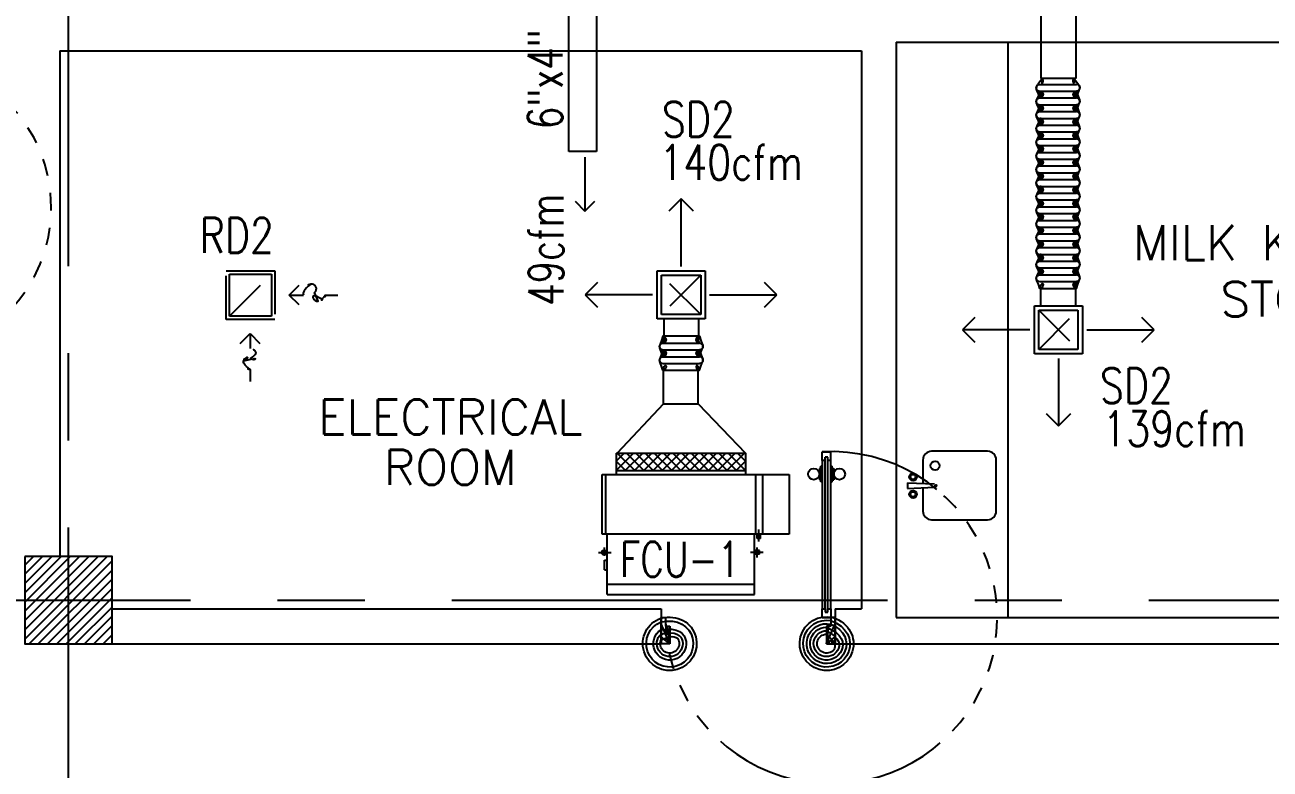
# Model space of a CAD drawing. Extents: x 417866029 to 417866302, y 43498045 to 43498122.
# Drawn here: x 417866038.75 to 417866045.9, y 43498081.62 to 43498085.89 of the extents above; entities that cross this region are included whole.
import ezdxf
from ezdxf.enums import TextEntityAlignment as Align

# ---------------------------------------------------------------- set-up
doc = ezdxf.new("R2010")
doc.units = 0
doc.header["$MEASUREMENT"] = 0
doc.linetypes.add('CENTERX2', pattern=[4, 2.5, -0.5, 0.5, -0.5])
doc.linetypes.add('HIDDEN', pattern=[0.375, 0.25, -0.125])
doc.layers.get('0').update_dxf_attribs({"linetype": 'CONTINUOUS'})
for name, color, linetype in [('AXES', 11, 'CENTERX2'), ('COL', 7, 'CONTINUOUS'), ('DOOR', 9, 'CONTINUOUS'), ('DUCT', 6, 'CONTINUOUS'), ('FCU', 6, 'CONTINUOUS'), ('HAT', 11, 'CONTINUOUS'), ('M-AC-FLEX', 7, 'CONTINUOUS'), ('M-EGU.', 2, 'CONTINUOUS'), ('M-TEXT', 2, 'CONTINUOUS'), ('NON-MEDICAL', 9, 'CONTINUOUS'), ('RM-NAME', 9, 'CONTINUOUS'), ('WALL', 9, 'CONTINUOUS')]:
    doc.layers.add(name, color=color, linetype=linetype)
doc.styles.add('ROMANS', font='ROMANS.shx', dxfattribs={"width": 0.6})

# ---------------------------------------------------------------- blocks, each defined once
blk = doc.blocks.new('A$C272A55A0')
at = {"layer": 'DOOR', "color": 0, "linetype": 'ByBlock'}
for p, q in [((0, 900.4), (0, 1050.4)), ((50, 1050.4), (0, 1050.4)), ((50, 950.4), (50, 1050.4)), ((1750, 950.4), (1750, 1050.4)), ((1750, 1050.4), (1800, 1050.4)), ((1800, 1050.4), (1800, 900.4)), ((25, 950.4), (50, 950.4)), ((25, 900.4), (25, 950.4)), ((1775, 950.4), (1750, 950.4)), ((1775, 900.4), (1775, 950.4)), ((0, 900.4), (25, 900.4)), ((75, 900.4), (25, 900.4)), ((25, 850.4), (25, 900.4)), ((58, 870.4), (42, 870.4)), ((42, 870.4), (42, 850.4)), ((58, 850.4), (58, 870.4)), ((75, 900.4), (75, 850.4)), ((1725, 900.4), (1775, 900.4)), ((1725, 900.4), (1725, 850.4)), ((1742, 870.4), (1758, 870.4)), ((1742, 850.4), (1742, 870.4)), ((1758, 870.4), (1758, 850.4)), ((1800, 900.4), (1775, 900.4)), ((1775, 850.4), (1775, 900.4)), ((42, 850.4), (25, 850.4)), ((75, 850.4), (58, 850.4)), ((1725, 850.4), (1742, 850.4)), ((1758, 850.4), (1775, 850.4)), ((1717.8, 160.1), (1708.8, 160.1)), ((1708.8, 95.3), (1708.8, 160.1)), ((1725, 172.7), (1717.8, 172.7)), ((1717.8, 172.7), (1717.8, 82.7)), ((1717.8, 95.3), (1717.8, 160.1)), ((1775, 172.7), (1782.2, 172.7)), ((1782.2, 172.7), (1782.2, 82.7)), ((1782.2, 160.1), (1791.2, 160.1)), ((1782.2, 95.3), (1782.2, 160.1)), ((1791.2, 95.3), (1791.2, 160.1)), ((1717.8, 95.3), (1708.8, 95.3)), ((1725, 82.7), (1717.8, 82.7)), ((1775, 82.7), (1782.2, 82.7)), ((1782.2, 95.3), (1791.2, 95.3)), ((25, 50.4), (42, 50.4)), ((25, 50.4), (25, 0.4)), ((25, 0.4), (75, 0.4)), ((75, 0.4), (25, 0.4)), ((42, 50.4), (42, 30.4)), ((42, 30.4), (58, 30.4)), ((58, 50.4), (75, 50.4)), ((58, 50.4), (58, 30.4)), ((75, 50.4), (75, 0.4)), ((1742, 50.4), (1725, 50.4)), ((1725, 50.4), (1725, 0.4)), ((1775, 0.4), (1725, 0.4)), ((1725, 0.4), (1775, 0.4)), ((1742, 50.4), (1742, 30.4)), ((1758, 30.4), (1742, 30.4)), ((1775, 50.4), (1758, 50.4)), ((1758, 50.4), (1758, 30.4)), ((1775, 50.4), (1775, 0.4))]:
    blk.add_line(p, q, dxfattribs=at)
at = {"layer": 'DOOR', "color": 9, "linetype": 'ByBlock'}
for p, q in [((50, 1050.4), (0, 1010.2)), ((50, 1050.4), (0, 936.6)), ((50, 1050.4), (36.6, 950.4)), ((1750, 1050.4), (1800, 1010.2)), ((1750, 1050.4), (1800, 936.6)), ((1750, 1050.4), (1763.4, 950.4))]:
    blk.add_line(p, q, dxfattribs=at)
at = {"layer": 'DOOR', "linetype": 'ByBlock'}
for p, q in [((25, 850.4), (25, 50.4)), ((42, 850.4), (42, 50.4)), ((58, 850.4), (58, 50.4)), ((75, 50.4), (75, 850.4)), ((1725, 50.4), (1725, 850.4)), ((1742, 850.4), (1742, 50.4)), ((1758, 850.4), (1758, 50.4)), ((1775, 850.4), (1775, 50.4))]:
    blk.add_line(p, q, dxfattribs=at)
at = {"layer": 'DOOR', "color": 0, "linetype": 'ByBlock'}
for centre in [(1676.5, 127.7), (1823.5, 127.7)]:
    blk.add_circle(centre, 32.4, dxfattribs=at)
at = {"layer": 'DOOR', "color": 9, "linetype": 'ByBlock'}
for centre, radius, start, end in [((50, 1050.4), 54.4, 203.20738, 270), ((50, 1050.4), 34.4, 180, 270), ((50, 1050.4), 14.4, 180, 270), ((1750, 1050.4), 14.4, 270, 0), ((1750, 1050.4), 34.4, 270, 0), ((1750, 1050.4), 54.4, 270, 336.79262), ((50, 1050.4), 74.4, 227.77643, 270), ((50, 1050.4), 94.4, 238.01819, 270), ((50, 1050.4), 114.4, 244.08384, 257.37743), ((1750, 1050.4), 74.4, 270, 312.22357), ((1750, 1050.4), 94.4, 270, 301.98181), ((1750, 1050.4), 114.4, 282.62257, 295.91616), ((50, 1050.4), 134.4, 248.15985, 259.28002), ((50, 1050.4), 154.4, 251.10529, 256.28577), ((1750, 1050.4), 134.4, 280.71998, 291.84015), ((1750, 1050.4), 154.4, 283.71423, 288.89471)]:
    blk.add_arc(centre, radius, start, end, dxfattribs=at)
at = {"layer": 'DOOR', "linetype": 'HIDDEN', "ltscale": 0.5}
for centre, start, end in [((50, 851.4), 268.31738, 3.29648), ((1750, 851.4), 176.70352, 271.68262)]:
    blk.add_arc(centre, 851.4, start, end, dxfattribs=at)
at = {"layer": 'WALL', "linetype": 'ByBlock'}
blk.add_line((1800, 900.4), (1800, 1050.4), dxfattribs=at)
blk = doc.blocks.new('DOOR-10')
at = {"layer": 'DOOR', "color": 0, "linetype": 'ByBlock'}
for p, q in [((-25.7, 1100), (-75.7, 1100)), ((-75.7, 1100), (-25.7, 1100)), ((-75.7, 1050), (-75.7, 1100)), ((-25.7, 1050), (-25.7, 1100)), ((-82.9, 1005), (-91.9, 1005)), ((-91.9, 1005), (-91.9, 940.2)), ((-75.7, 1017.6), (-82.9, 1017.6)), ((-82.9, 927.6), (-82.9, 1017.6)), ((-82.9, 1005), (-82.9, 940.2)), ((-58.7, 1050), (-75.7, 1050)), ((-42.7, 1070), (-58.7, 1070)), ((-58.7, 1050), (-58.7, 1070)), ((-42.7, 1050), (-42.7, 1070)), ((-25.7, 1050), (-42.7, 1050)), ((-25.7, 1017.6), (-18.5, 1017.6)), ((-18.5, 927.6), (-18.5, 1017.6)), ((-18.5, 1005), (-9.5, 1005)), ((-18.5, 1005), (-18.5, 940.2)), ((-9.5, 1005), (-9.5, 940.2)), ((-82.9, 940.2), (-91.9, 940.2)), ((-18.5, 940.2), (-9.5, 940.2)), ((-75.7, 927.6), (-82.9, 927.6)), ((-25.7, 927.6), (-18.5, 927.6)), ((-1000.7, 0), (-1000.7, 150)), ((-1000.7, 150), (-975.7, 150)), ((-1000.7, 150), (-1000.7, 0)), ((-975.7, 150), (-975.7, 100)), ((-75.7, 200), (-58.7, 200)), ((-75.7, 150), (-75.7, 200)), ((-75.7, 150), (-25.7, 150)), ((-58.7, 200), (-58.7, 180)), ((-58.7, 180), (-42.7, 180)), ((-42.7, 200), (-25.7, 200)), ((-42.7, 180), (-42.7, 200)), ((-25.7, 200), (-25.7, 150)), ((-0.7, 150), (-25.7, 150)), ((-25.7, 150), (-25.7, 100)), ((-975.7, 100), (-950.7, 100)), ((-950.7, 100), (-950.7, 0)), ((-50.7, 100), (-50.7, 0)), ((-25.7, 100), (-50.7, 100)), ((-950.7, 0), (-1000.7, 0)), ((-50.7, 0), (-0.7, 0))]:
    blk.add_line(p, q, dxfattribs=at)
at = {"layer": 'DOOR', "linetype": 'ByBlock'}
for p, q in [((-75.7, 1050), (-75.7, 200)), ((-58.7, 200), (-58.7, 1050)), ((-42.7, 200), (-42.7, 1050)), ((-25.7, 200), (-25.7, 1050))]:
    blk.add_line(p, q, dxfattribs=at)
at = {"layer": 'DOOR', "color": 9, "linetype": 'ByBlock'}
for p, q in [((-0.7, 0), (-0.7, 150)), ((-950.7, 0), (-1000.7, 113.7)), ((-950.7, 0), (-964.1, 100)), ((-50.7, 0), (-0.7, 113.7)), ((-50.7, 0), (-37.3, 100)), ((-950.7, 0), (-1000.7, 40.1)), ((-50.7, 0), (-0.7, 40.1))]:
    blk.add_line(p, q, dxfattribs=at)
at = {"layer": 'DOOR', "color": 0, "linetype": 'ByBlock'}
for centre in [(-124.2, 972.6), (22.8, 972.6)]:
    blk.add_circle(centre, 32.4, dxfattribs=at)
at = {"layer": 'DOOR', "linetype": 'HIDDEN', "ltscale": 0.5}
blk.add_arc((-23.4, 149.1), 952.3, 93.14816, 179.94816, dxfattribs=at)
at = {"layer": 'DOOR', "color": 9, "linetype": 'ByBlock'}
for centre, radius, start, end in [((-950.7, 0), 154.4, 103.71423, 108.89471), ((-50.7, 0), 154.4, 71.10529, 76.28577), ((-950.7, 0), 134.4, 100.71998, 111.84015), ((-950.7, 0), 94.4, 90, 121.98181), ((-950.7, 0), 74.4, 90, 132.22357), ((-50.7, 0), 94.4, 58.01819, 90), ((-50.7, 0), 74.4, 47.77643, 90), ((-50.7, 0), 134.4, 68.15985, 79.28002), ((-50.7, 0), 114.4, 64.08384, 77.37743), ((-950.7, 0), 54.4, 90, 156.79262), ((-950.7, 0), 34.4, 90, 180), ((-950.7, 0), 14.4, 90, 180), ((-50.7, 0), 54.4, 23.20738, 90), ((-50.7, 0), 34.4, 0, 90), ((-50.7, 0), 14.4, 0, 90)]:
    blk.add_arc(centre, radius, start, end, dxfattribs=at)
blk = doc.blocks.new('*X37')
at = {"color": 0}
for p, q in [((16890.5, -2466.6), (16943.5, -2413.6)), ((16890.5, -2519.6), (16990.5, -2419.6)), ((16990.5, -2512.5), (16891.6, -2413.6)), ((16990.5, -2459.4), (16944.6, -2413.6)), ((16990.5, -2565.5), (16890.5, -2465.5)), ((16890.5, -2572.6), (16990.5, -2472.6)), ((16990.5, -2618.5), (16890.5, -2518.5)), ((16890.5, -2625.7), (16990.5, -2525.7)), ((16990.5, -2671.6), (16890.5, -2571.6)), ((16890.5, -2678.7), (16990.5, -2578.7)), ((16990.5, -2724.6), (16890.5, -2624.6)), ((16890.5, -2731.7), (16990.5, -2631.7)), ((16990.5, -2777.6), (16890.5, -2677.6)), ((16890.5, -2784.8), (16990.5, -2684.8)), ((16990.5, -2830.7), (16890.5, -2730.7)), ((16890.5, -2837.8), (16990.5, -2737.8)), ((16990.5, -2883.7), (16890.5, -2783.7)), ((16890.5, -2890.8), (16990.5, -2790.8)), ((16990.5, -2936.7), (16890.5, -2836.7)), ((16890.5, -2943.9), (16990.5, -2843.9)), ((16990.5, -2989.8), (16890.5, -2889.8)), ((16890.5, -2996.9), (16990.5, -2896.9)), ((16990.5, -3042.8), (16890.5, -2942.8)), ((16890.5, -3049.9), (16990.5, -2949.9)), ((16990.5, -3095.8), (16890.5, -2995.8)), ((16890.5, -3103), (16990.5, -3003)), ((16990.5, -3148.9), (16890.5, -3048.9)), ((16891.5, -3154.9), (16990.5, -3056)), ((16943.5, -3154.9), (16890.5, -3101.9)), ((16944.6, -3154.9), (16990.5, -3109))]:
    blk.add_line(p, q, dxfattribs=at)
blk = doc.blocks.new('WHE06')
at = {"color": 3}
for p, q in [((689, 621.5), (346.1, 621.5)), ((346.1, 621.5), (346.1, 469.1)), ((689, 469.1), (689, 621.5)), ((212.3, 437.2), (269.1, 437.2)), ((232.1, 452.2), (232.1, 422.2)), ((232.1, 452.2), (252.1, 452.2)), ((242.1, 472.2), (242.1, 399.5)), ((252.1, 452.2), (252.1, 422.2)), ((305, 447.6), (373.3, 447.6)), ((321.1, 457.6), (321.1, 437.6)), ((321.1, 457.6), (346.1, 457.6)), ((321.1, 437.6), (346.1, 437.6)), ((346.1, 430.4), (689, 430.4)), ((60.3, -422.2), (60.3, 422.2)), ((811.2, 370.7), (689, 370.7)), ((711.2, -370.7), (711.2, 370.7)), ((811.2, -370.7), (811.2, 370.7)), ((141.6, -437.2), (141.6, -422.2)), ((196.6, -437.2), (196.6, -422.2)), ((232.1, -452.2), (232.1, -422.2)), ((242.1, -472.2), (242.1, -399.5)), ((252.1, -452.2), (252.1, -422.2)), ((811.2, -370.7), (689, -370.7)), ((141.6, -437.2), (196.6, -437.2)), ((221.4, -437.2), (269.1, -437.2)), ((232.1, -452.2), (252.1, -452.2)), ((346.1, -430.4), (689, -430.4))]:
    blk.add_line(p, q, dxfattribs=at)
at = {"color": 6}
for p, q in [((346.1, 469.1), (346.1, -450.8)), ((689, 469.1), (346.1, 469.1)), ((689, -450.8), (689, 469.1)), ((0, -422.2), (0, 422.2)), ((0, 422.2), (346.1, 422.2)), ((0, -422.2), (346.1, -422.2)), ((346.1, -450.8), (689, -450.8))]:
    blk.add_line(p, q, dxfattribs=at)
at = {"color": 11}
blk.add_blockref('*X37', (-16179.3, 2784.3), dxfattribs=at)
blk = doc.blocks.new('RM1')
at = {"layer": 'RM-NAME', "style": 'ROMANS'}
for tag, p in [('ROOMNAME1', (0, 323.8)), ('ROOMNAME2', (0, 0))]:
    blk.add_attdef(tag, text='', height=200, dxfattribs=at).set_placement(p, align=Align.MIDDLE)
blk = doc.blocks.new('*X57')
at = {"color": 0}
for p, q in [((84179.2, 149515.9), (84653.1, 149989.7)), ((84179.2, 149568.9), (84600, 149989.7)), ((84179.2, 149622), (84547, 149989.7)), ((84179.2, 149675), (84494, 149989.7)), ((84179.2, 149728), (84440.9, 149989.7)), ((84179.2, 149781.1), (84387.9, 149989.7)), ((84179.2, 149834.1), (84334.9, 149989.7)), ((84179.2, 149887.1), (84281.8, 149989.7)), ((84179.2, 149940.2), (84228.8, 149989.7)), ((84206.1, 149489.7), (84679.2, 149962.9)), ((84259.1, 149489.7), (84679.2, 149909.8)), ((84312.2, 149489.7), (84679.2, 149856.8)), ((84365.2, 149489.7), (84679.2, 149803.8)), ((84418.2, 149489.7), (84679.2, 149750.7)), ((84471.3, 149489.7), (84679.2, 149697.7)), ((84524.3, 149489.7), (84679.2, 149644.7)), ((84577.3, 149489.7), (84679.2, 149591.6)), ((84630.4, 149489.7), (84679.2, 149538.6))]:
    blk.add_line(p, q, dxfattribs=at)
blk = doc.blocks.new('COL50')
at = {"layer": 'COL'}
blk.add_lwpolyline([(-250, 250), (-250, -250), (250, -250), (250, 250)], close=True, dxfattribs=at)

msp = doc.modelspace()

# ---------------------------------------------------------------- linework, layer by layer
at = {"layer": 'AXES'}
for p, q in [((417866039.0035, 43498044.5064), (417866039.0035, 43498121.7771)), ((417866039.0035, 43498044.5064), (417866039.0035, 43498121.7771)), ((417866037.2035, 43498082.5907), (417866053.4035, 43498082.5907))]:
    msp.add_line(p, q, dxfattribs=at)
at = {"layer": 'DUCT'}
for p, q in [((417866044.7841, 43498086.4203), (417866044.7841, 43498085.5809)), ((417866042.0338, 43498086.3027), (417866042.0338, 43498085.1638)), ((417866044.5841, 43498085.5809), (417866044.5841, 43498086.3203)), ((417866041.8738, 43498085.1638), (417866041.8738, 43498086.2227)), ((417866044.7841, 43498085.5809), (417866044.5841, 43498085.5809)), ((417866042.0338, 43498085.1638), (417866041.8738, 43498085.1638))]:
    msp.add_line(p, q, dxfattribs=at)
at = {"layer": 'DUCT', "linetype": 'Continuous'}
for p, q in [((417866042.4171, 43498083.7164), (417866042.4171, 43498083.9083)), ((417866042.4171, 43498083.9083), (417866042.6171, 43498083.9083)), ((417866042.6171, 43498083.7164), (417866042.6171, 43498083.9083)), ((417866042.4171, 43498083.7164), (417866042.1525, 43498083.4335)), ((417866042.4171, 43498083.7164), (417866042.6171, 43498083.7164)), ((417866042.6171, 43498083.7164), (417866042.8877, 43498083.4335))]:
    msp.add_line(p, q, dxfattribs=at)
at = {"layer": 'M-AC-FLEX', "color": 11}
for p, q in [((417866044.5764, 43498085.5482), (417866044.7874, 43498085.5482)), ((417866044.5764, 43498085.5092), (417866044.7874, 43498085.5092)), ((417866044.5764, 43498085.4702), (417866044.7874, 43498085.4702)), ((417866044.5764, 43498085.4312), (417866044.7874, 43498085.4312)), ((417866044.5764, 43498085.3922), (417866044.7874, 43498085.3922)), ((417866044.5764, 43498085.3532), (417866044.7874, 43498085.3532)), ((417866044.5764, 43498085.3142), (417866044.7874, 43498085.3142)), ((417866044.5764, 43498085.2752), (417866044.7874, 43498085.2752)), ((417866044.5764, 43498085.2362), (417866044.7874, 43498085.2362)), ((417866044.5764, 43498085.1972), (417866044.7874, 43498085.1972)), ((417866044.5764, 43498085.1582), (417866044.7874, 43498085.1582)), ((417866044.5764, 43498085.1192), (417866044.7874, 43498085.1192)), ((417866044.5764, 43498085.0802), (417866044.7874, 43498085.0802)), ((417866044.5764, 43498085.0412), (417866044.7874, 43498085.0412)), ((417866044.5764, 43498085.0022), (417866044.7874, 43498085.0022)), ((417866044.5764, 43498084.9632), (417866044.7874, 43498084.9632)), ((417866044.5764, 43498084.9242), (417866044.7874, 43498084.9242)), ((417866044.5764, 43498084.8852), (417866044.7874, 43498084.8852)), ((417866044.5764, 43498084.8462), (417866044.7874, 43498084.8462)), ((417866044.5764, 43498084.8072), (417866044.7874, 43498084.8072)), ((417866044.5764, 43498084.7682), (417866044.7874, 43498084.7682)), ((417866044.5764, 43498084.7292), (417866044.7874, 43498084.7292)), ((417866044.5764, 43498084.6902), (417866044.7874, 43498084.6902)), ((417866044.5764, 43498084.6512), (417866044.7874, 43498084.6512)), ((417866044.5764, 43498084.6122), (417866044.7874, 43498084.6122)), ((417866044.5764, 43498084.5732), (417866044.7874, 43498084.5732)), ((417866044.5764, 43498084.5342), (417866044.7874, 43498084.5342)), ((417866044.5764, 43498084.4952), (417866044.7874, 43498084.4952)), ((417866044.5764, 43498084.4562), (417866044.7874, 43498084.4562)), ((417866044.5764, 43498084.4172), (417866044.7874, 43498084.4172)), ((417866044.5796, 43498084.3782), (417866044.7874, 43498084.3782)), ((417866042.4137, 43498084.0643), (417866042.6247, 43498084.0643)), ((417866042.4137, 43498084.0253), (417866042.6247, 43498084.0253)), ((417866042.4137, 43498083.9863), (417866042.6247, 43498083.9863)), ((417866042.4137, 43498083.9473), (417866042.6247, 43498083.9473)), ((417866042.4137, 43498083.9083), (417866042.6247, 43498083.9083))]:
    msp.add_line(p, q, dxfattribs=at)
at = {"layer": 'M-AC-FLEX'}
for points in [[(417866044.5908, 43498085.5809, -0.652669), (417866044.5764, 43498085.5482, 1), (417866044.5764, 43498085.5092, -0.000618), (417866044.5765, 43498085.5092)], [(417866044.773, 43498085.5809, 0.652669), (417866044.7874, 43498085.5482, -1), (417866044.7874, 43498085.5092)], [(417866044.5764, 43498085.4702, 1), (417866044.5764, 43498085.5092, -1), (417866044.5764, 43498085.5482, 0.000618), (417866044.5765, 43498085.5482, 0.000618)], [(417866044.5764, 43498085.5092, -1), (417866044.5764, 43498085.4702, 1), (417866044.5764, 43498085.4312)], [(417866044.7874, 43498085.4702, -1), (417866044.7874, 43498085.5092, 1), (417866044.7874, 43498085.5482)], [(417866044.7874, 43498085.5092, 1), (417866044.7874, 43498085.4702, -1), (417866044.7874, 43498085.4312)], [(417866044.5764, 43498085.3922, 1), (417866044.5764, 43498085.4312, -1), (417866044.5764, 43498085.4702)], [(417866044.5764, 43498085.4312, -1), (417866044.5764, 43498085.3922, 1), (417866044.5764, 43498085.3532)], [(417866044.7874, 43498085.3922, -1), (417866044.7874, 43498085.4312, 1), (417866044.7874, 43498085.4702)], [(417866044.7874, 43498085.4312, 1), (417866044.7874, 43498085.3922, -1), (417866044.7874, 43498085.3532)], [(417866044.5764, 43498085.3142, 1), (417866044.5764, 43498085.3532, -1), (417866044.5764, 43498085.3922)], [(417866044.5764, 43498085.3532, -1), (417866044.5764, 43498085.3142, 1), (417866044.5764, 43498085.2752)], [(417866044.5764, 43498085.3532, -1), (417866044.5764, 43498085.3142, 0.000618), (417866044.5764, 43498085.3142, 0.000618)], [(417866044.5764, 43498085.3142, 1), (417866044.5764, 43498085.3532, -0.000618), (417866044.5764, 43498085.3532, -0.000618)], [(417866044.7874, 43498085.3142, -1), (417866044.7874, 43498085.3532, 1), (417866044.7874, 43498085.3922)], [(417866044.7874, 43498085.3532, 0.998764), (417866044.7874, 43498085.3142, 0.998764)], [(417866044.7874, 43498085.3142, -0.998764), (417866044.7874, 43498085.3532, -0.998764)], [(417866044.7874, 43498085.3532, 1), (417866044.7874, 43498085.3142, -1), (417866044.7874, 43498085.2752)], [(417866044.5764, 43498085.2362, 1), (417866044.5764, 43498085.2752, -1), (417866044.5764, 43498085.3142)], [(417866044.7874, 43498085.2362, -1), (417866044.7874, 43498085.2752, 1), (417866044.7874, 43498085.3142)], [(417866044.5764, 43498085.2752, -1), (417866044.5764, 43498085.2362, 1), (417866044.5764, 43498085.1972)], [(417866044.5764, 43498085.1582, 1), (417866044.5764, 43498085.1972, -1), (417866044.5764, 43498085.2362)], [(417866044.7874, 43498085.2752, 1), (417866044.7874, 43498085.2362, -1), (417866044.7874, 43498085.1972)], [(417866044.7874, 43498085.1582, -1), (417866044.7874, 43498085.1972, 1), (417866044.7874, 43498085.2362)], [(417866044.5764, 43498085.1972, -1), (417866044.5764, 43498085.1582, 1), (417866044.5764, 43498085.1192, -0.000618), (417866044.5765, 43498085.1192, -0.000618)], [(417866044.5764, 43498085.0802, 1), (417866044.5764, 43498085.1192, -1), (417866044.5764, 43498085.1582, 0.000618), (417866044.5765, 43498085.1582, 0.000618)], [(417866044.7874, 43498085.1972, 1), (417866044.7874, 43498085.1582, -1), (417866044.7874, 43498085.1192)], [(417866044.7874, 43498085.0802, -1), (417866044.7874, 43498085.1192, 1), (417866044.7874, 43498085.1582)], [(417866044.5764, 43498085.1192, -1), (417866044.5764, 43498085.0802, 1), (417866044.5764, 43498085.0412)], [(417866044.5764, 43498085.0022, 1), (417866044.5764, 43498085.0412, -1), (417866044.5764, 43498085.0802)], [(417866044.7874, 43498085.1192, 1), (417866044.7874, 43498085.0802, -1), (417866044.7874, 43498085.0412)], [(417866044.7874, 43498085.0022, -1), (417866044.7874, 43498085.0412, 1), (417866044.7874, 43498085.0802)], [(417866044.5764, 43498085.0412, -1), (417866044.5764, 43498085.0022, 1), (417866044.5764, 43498084.9632)], [(417866044.5764, 43498084.9242, 1), (417866044.5764, 43498084.9632, -1), (417866044.5764, 43498085.0022)], [(417866044.7874, 43498085.0022, -0.999563), (417866044.7874, 43498085.0412, -0.999563)], [(417866044.7874, 43498085.0412, 1), (417866044.7874, 43498085.0022, -1), (417866044.7874, 43498084.9632)], [(417866044.7874, 43498085.0412, 0.999563), (417866044.7874, 43498085.0022, 0.999563)], [(417866044.7874, 43498084.9242, -1), (417866044.7874, 43498084.9632, 1), (417866044.7874, 43498085.0022)], [(417866044.5764, 43498084.9632, -1), (417866044.5764, 43498084.9242, 1), (417866044.5764, 43498084.8852, -0.000618), (417866044.5765, 43498084.8852, -0.000618)], [(417866044.5764, 43498084.8462, 1), (417866044.5764, 43498084.8852, -1), (417866044.5764, 43498084.9242, 0.000618), (417866044.5765, 43498084.9242, 0.000618)], [(417866044.7874, 43498084.9632, 1), (417866044.7874, 43498084.9242, -1), (417866044.7874, 43498084.8852)], [(417866044.7874, 43498084.8462, -1), (417866044.7874, 43498084.8852, 1), (417866044.7874, 43498084.9242)], [(417866044.5764, 43498084.8852, -1), (417866044.5764, 43498084.8462, 1), (417866044.5764, 43498084.8072)], [(417866044.7874, 43498084.8852, 1), (417866044.7874, 43498084.8462, -1), (417866044.7874, 43498084.8072)], [(417866044.5764, 43498084.7682, 1), (417866044.5764, 43498084.8072, -1), (417866044.5764, 43498084.8462)], [(417866044.5764, 43498084.8072, -1), (417866044.5764, 43498084.7682, 1), (417866044.5764, 43498084.7292)], [(417866044.7874, 43498084.7682, -1), (417866044.7874, 43498084.8072, 1), (417866044.7874, 43498084.8462)], [(417866044.7874, 43498084.8072, 1), (417866044.7874, 43498084.7682, -1), (417866044.7874, 43498084.7292)], [(417866044.5764, 43498084.6902, 1), (417866044.5764, 43498084.7292, -1), (417866044.5764, 43498084.7682)], [(417866044.5764, 43498084.7292, -1), (417866044.5764, 43498084.6902, 1), (417866044.5764, 43498084.6512)], [(417866044.5764, 43498084.6902, 1), (417866044.5764, 43498084.7292, -0.000618), (417866044.5764, 43498084.7292, -0.000618)], [(417866044.5764, 43498084.7292, -1), (417866044.5764, 43498084.6902, 0.000618), (417866044.5764, 43498084.6902, 0.000618)], [(417866044.7874, 43498084.6902, -1), (417866044.7874, 43498084.7292, 1), (417866044.7874, 43498084.7682)], [(417866044.7874, 43498084.6902, -0.998764), (417866044.7874, 43498084.7292, -0.998764)], [(417866044.7874, 43498084.7292, 1), (417866044.7874, 43498084.6902, -1), (417866044.7874, 43498084.6512)], [(417866044.7874, 43498084.7292, 0.998764), (417866044.7874, 43498084.6902, 0.998764)], [(417866044.5764, 43498084.6122, 1), (417866044.5764, 43498084.6512, -1), (417866044.5764, 43498084.6902)], [(417866044.5764, 43498084.6512, -1), (417866044.5764, 43498084.6122, 1), (417866044.5764, 43498084.5732)], [(417866044.7874, 43498084.6122, -1), (417866044.7874, 43498084.6512, 1), (417866044.7874, 43498084.6902)], [(417866044.7874, 43498084.6512, 1), (417866044.7874, 43498084.6122, -1), (417866044.7874, 43498084.5732)], [(417866044.5764, 43498084.5342, 1), (417866044.5764, 43498084.5732, -1), (417866044.5764, 43498084.6122)], [(417866044.5764, 43498084.5732, -1), (417866044.5764, 43498084.5342, 1), (417866044.5764, 43498084.4952, -0.000618), (417866044.5765, 43498084.4952, -0.000618)], [(417866044.7874, 43498084.5342, -1), (417866044.7874, 43498084.5732, 1), (417866044.7874, 43498084.6122)], [(417866044.7874, 43498084.5732, 1), (417866044.7874, 43498084.5342, -1), (417866044.7874, 43498084.4952)], [(417866044.5764, 43498084.4562, 1), (417866044.5764, 43498084.4952, -1), (417866044.5764, 43498084.5342, 0.000618), (417866044.5765, 43498084.5342, 0.000618)], [(417866044.5764, 43498084.4952, -1), (417866044.5764, 43498084.4562, 1), (417866044.5764, 43498084.4172)], [(417866044.7874, 43498084.4562, -1), (417866044.7874, 43498084.4952, 1), (417866044.7874, 43498084.5342)], [(417866044.7874, 43498084.4952, 1), (417866044.7874, 43498084.4562, -1), (417866044.7874, 43498084.4172)], [(417866044.5764, 43498084.3782, 1), (417866044.5764, 43498084.4172, -1), (417866044.5764, 43498084.4562)], [(417866044.7874, 43498084.3782, -1), (417866044.7874, 43498084.4172, 1), (417866044.7874, 43498084.4562)], [(417866044.7874, 43498084.4172, 0.999563), (417866044.7874, 43498084.3782, 0.999563)], [(417866042.4137, 43498084.1033, -1), (417866042.4137, 43498084.0643, 1), (417866042.4137, 43498084.0253)], [(417866042.4137, 43498083.9863, 1), (417866042.4137, 43498084.0253, -1), (417866042.4137, 43498084.0643)], [(417866042.4137, 43498084.0643, 1), (417866042.4137, 43498084.1033, -0.000618), (417866042.4137, 43498084.1033, -0.000618)], [(417866042.6247, 43498084.0643, -0.998764), (417866042.6247, 43498084.1033, -0.998764)], [(417866042.6247, 43498084.1033, 1), (417866042.6247, 43498084.0643, -1), (417866042.6247, 43498084.0253)], [(417866042.6247, 43498083.9863, -1), (417866042.6247, 43498084.0253, 1), (417866042.6247, 43498084.0643)], [(417866042.4137, 43498084.0253, -1), (417866042.4137, 43498083.9863, 1), (417866042.4137, 43498083.9473)], [(417866042.6247, 43498084.0253, 1), (417866042.6247, 43498083.9863, -1), (417866042.6247, 43498083.9473)], [(417866042.4137, 43498083.9083, 1), (417866042.4137, 43498083.9473, -1), (417866042.4137, 43498083.9863)], [(417866042.6247, 43498083.9083, -1), (417866042.6247, 43498083.9473, 1), (417866042.6247, 43498083.9863)]]:
    msp.add_lwpolyline(points, format="xyb", dxfattribs=at)
at = {"layer": 'M-EGU.'}
for p, q in [((417866041.9667, 43498085.1301), (417866041.9667, 43498084.8212)), ((417866041.9102, 43498084.8778), (417866041.9667, 43498084.8212)), ((417866041.9667, 43498084.8212), (417866042.0233, 43498084.8778)), ((417866042.5187, 43498084.8908), (417866042.448, 43498084.8201)), ((417866042.5187, 43498084.5046), (417866042.5187, 43498084.8908)), ((417866042.5894, 43498084.8201), (417866042.5187, 43498084.8908)), ((417866039.9283, 43498084.2197), (417866039.9283, 43498084.4597)), ((417866039.9283, 43498084.4597), (417866040.1683, 43498084.4597)), ((417866040.1683, 43498084.4597), (417866040.1683, 43498084.2197)), ((417866042.3812, 43498084.2033), (417866042.3812, 43498084.4783)), ((417866042.3812, 43498084.4783), (417866042.6562, 43498084.4783)), ((417866042.6562, 43498084.4783), (417866042.6562, 43498084.2033)), ((417866040.2703, 43498084.34), (417866040.3268, 43498084.3965)), ((417866042.0394, 43498084.4115), (417866041.9687, 43498084.3408)), ((417866043.0687, 43498084.3408), (417866042.998, 43498084.4115)), ((417866044.5835, 43498084.2782), (417866044.5835, 43498084.3782)), ((417866044.5835, 43498084.3782), (417866044.7835, 43498084.3782)), ((417866044.7835, 43498084.2782), (417866044.7835, 43498084.3782)), ((417866040.3268, 43498084.2834), (417866040.2703, 43498084.34)), ((417866040.2703, 43498084.34), (417866040.3511, 43498084.34)), ((417866040.4785, 43498084.34), (417866040.5494, 43498084.34)), ((417866042.3549, 43498084.3408), (417866041.9687, 43498084.3408)), ((417866041.9687, 43498084.3408), (417866042.0394, 43498084.2701)), ((417866042.6825, 43498084.3408), (417866043.0687, 43498084.3408)), ((417866042.998, 43498084.2701), (417866043.0687, 43498084.3408)), ((417866044.546, 43498084.0032), (417866044.546, 43498084.2782)), ((417866044.546, 43498084.2782), (417866044.821, 43498084.2782)), ((417866044.821, 43498084.2782), (417866044.821, 43498084.0032)), ((417866040.1683, 43498084.2197), (417866039.9283, 43498084.2197)), ((417866044.2042, 43498084.2114), (417866044.1335, 43498084.1407)), ((417866045.2335, 43498084.1407), (417866045.1628, 43498084.2114)), ((417866042.6562, 43498084.2033), (417866042.3812, 43498084.2033)), ((417866042.4187, 43498084.2033), (417866042.4187, 43498084.1033)), ((417866042.6187, 43498084.2033), (417866042.6187, 43498084.1033)), ((417866044.5197, 43498084.1407), (417866044.1335, 43498084.1407)), ((417866044.1335, 43498084.1407), (417866044.2042, 43498084.07)), ((417866044.8473, 43498084.1407), (417866045.2335, 43498084.1407)), ((417866045.1628, 43498084.07), (417866045.2335, 43498084.1407)), ((417866039.9892, 43498084.0624), (417866040.0458, 43498084.119)), ((417866040.0458, 43498084.119), (417866040.1024, 43498084.0624)), ((417866040.0458, 43498084.119), (417866040.0458, 43498084.0335)), ((417866042.6187, 43498084.1033), (417866042.4187, 43498084.1033)), ((417866044.821, 43498084.0032), (417866044.546, 43498084.0032)), ((417866044.6835, 43498083.9769), (417866044.6835, 43498083.5907)), ((417866040.0458, 43498083.9133), (417866040.0458, 43498083.8445)), ((417866044.6128, 43498083.6614), (417866044.6835, 43498083.5907)), ((417866044.6835, 43498083.5907), (417866044.7542, 43498083.6614))]:
    msp.add_line(p, q, dxfattribs=at)
at = {"layer": 'M-EGU.', "linetype": 'HIDDEN'}
for p, q in [((417866039.9083, 43498084.1997), (417866039.9083, 43498084.4797)), ((417866039.9083, 43498084.4797), (417866040.1883, 43498084.4797)), ((417866039.9283, 43498084.2197), (417866040.1683, 43498084.4597)), ((417866040.1883, 43498084.4797), (417866040.1883, 43498084.1997)), ((417866042.4062, 43498084.4533), (417866042.6312, 43498084.4533)), ((417866042.6312, 43498084.4533), (417866042.4062, 43498084.2283)), ((417866042.6312, 43498084.2283), (417866042.4062, 43498084.4533)), ((417866042.4062, 43498084.2283), (417866042.4062, 43498084.4533)), ((417866042.6312, 43498084.4533), (417866042.6312, 43498084.2283)), ((417866042.6312, 43498084.2283), (417866042.4062, 43498084.2283)), ((417866044.571, 43498084.2532), (417866044.796, 43498084.2532)), ((417866044.571, 43498084.0282), (417866044.796, 43498084.2532)), ((417866044.571, 43498084.2532), (417866044.796, 43498084.0282)), ((417866044.571, 43498084.0282), (417866044.571, 43498084.2532)), ((417866044.796, 43498084.2532), (417866044.796, 43498084.0282)), ((417866040.1883, 43498084.1997), (417866039.9083, 43498084.1997)), ((417866044.796, 43498084.0282), (417866044.571, 43498084.0282))]:
    msp.add_line(p, q, dxfattribs=at)
at = {"layer": 'M-EGU.'}
for points in [[(417866040.4785, 43498084.34, -0.1324), (417866040.4607, 43498084.3142, -0.15664), (417866040.436, 43498084.3041, -0.736612), (417866040.4159, 43498084.3544, 0.774232), (417866040.3936, 43498084.4031, 0.203349), (417866040.3599, 43498084.3811, 0.193808), (417866040.3511, 43498084.34)], [(417866040.0458, 43498083.9133, -0.187862), (417866040.0163, 43498083.9315, -0.202645), (417866040.0084, 43498083.9628, -0.616915), (417866040.0485, 43498083.9757, 0.668708), (417866040.0862, 43498083.9911, 0.194285), (417866040.0749, 43498084.0198, 0.186051), (417866040.0458, 43498084.0335)]]:
    msp.add_lwpolyline(points, format="xyb", dxfattribs=at)
at = {"layer": 'NON-MEDICAL'}
for p, q in [((417866044.3939, 43498085.7907), (417866044.3939, 43498082.4907)), ((417866044.2775, 43498083.4437), (417866043.9564, 43498083.4437)), ((417866043.9065, 43498083.3938), (417866043.9065, 43498083.2573)), ((417866044.3274, 43498083.1009), (417866044.3274, 43498083.3938)), ((417866043.8183, 43498083.2634), (417866043.9736, 43498083.2573)), ((417866043.8183, 43498083.2634), (417866043.8183, 43498083.2313)), ((417866043.8183, 43498083.2313), (417866043.9736, 43498083.2374)), ((417866043.9065, 43498083.2374), (417866043.9065, 43498083.1009)), ((417866043.9564, 43498083.051), (417866044.2775, 43498083.051))]:
    msp.add_line(p, q, dxfattribs=at)
for centre, radius in [((417866043.976, 43498083.3618), 0.0255), ((417866043.8494, 43498083.2971), 0.0217), ((417866043.8494, 43498083.2971), 0.014), ((417866043.8494, 43498083.1976), 0.0217), ((417866043.8494, 43498083.1976), 0.014)]:
    msp.add_circle(centre, radius, dxfattribs=at)
for centre, radius, start, end in [((417866043.9564, 43498083.3938), 0.0499, 90, 180), ((417866044.2775, 43498083.3938), 0.0499, 0, 90), ((417866043.9736, 43498083.2473), 0.00997, 270, 90), ((417866043.9564, 43498083.1009), 0.0499, 180, 270), ((417866044.2775, 43498083.1009), 0.0499, 270, 0)]:
    msp.add_arc(centre, radius, start, end, dxfattribs=at)
at = {"layer": 'WALL', "linetype": 'ByBlock'}
for p, q in [((417866043.7535, 43498085.7907), (417866046.2068, 43498085.7907)), ((417866043.7535, 43498085.7907), (417866043.7535, 43498082.4907)), ((417866038.9535, 43498085.7407), (417866043.5535, 43498085.7407)), ((417866038.9535, 43498085.7407), (417866038.9535, 43498082.8407)), ((417866043.5535, 43498085.7407), (417866043.5535, 43498082.5407)), ((417866039.2535, 43498082.5407), (417866042.4035, 43498082.5407)), ((417866043.4035, 43498082.5407), (417866043.5535, 43498082.5407)), ((417866043.7535, 43498082.4907), (417866045.9535, 43498082.4907)), ((417866039.2535, 43498082.3407), (417866042.4035, 43498082.3407)), ((417866043.4035, 43498082.3407), (417866045.9535, 43498082.3407))]:
    msp.add_line(p, q, dxfattribs=at)
at = {"layer": 'WALL'}
for p, q in [((417866042.4035, 43498082.5407), (417866042.4035, 43498082.3407)), ((417866043.4035, 43498082.5407), (417866043.4035, 43498082.3407))]:
    msp.add_line(p, q, dxfattribs=at)

# ---------------------------------------------------------------- block references
at = {"layer": 'COL', "xscale": 0.0009999871253967285, "yscale": 0.001000002026557922, "zscale": 0.001}
msp.add_blockref('COL50', (417866039.0035, 43498082.5907), dxfattribs=at)
at = {"layer": 'DOOR', "color": 0, "linetype": 'ByBlock', "xscale": 0.0009999871253967285, "yscale": 0.001000002026557922, "zscale": 0.001}
for name, p in [('A$C272A55A0', (417866036.3035, 43498083.9904)), ('DOOR-10', (417866043.4042, 43498082.3407))]:
    msp.add_blockref(name, p, dxfattribs=at)
at = {"layer": 'FCU', "linetype": 'ByBlock', "xscale": -0.001000002026557922, "yscale": 0.001000002026557922, "zscale": 0.001, "rotation": 270}
msp.add_blockref('WHE06', (417866042.5171, 43498082.6223), dxfattribs=at)
at = {"layer": 'HAT', "xscale": 0.0009999871253967285, "yscale": 0.001000002026557922, "zscale": 0.001}
msp.add_blockref('*X57', (417865954.5742, 43497932.851), dxfattribs=at)
at = {"layer": 'RM-NAME'}
ref = msp.add_blockref('RM1', (417866046.0325, 43498084.3164), dxfattribs=dict(at, xscale=0.0009999871253967285, yscale=0.001000002026557922, zscale=0.001))
ref.add_attrib('ROOMNAME2', 'STORE', dxfattribs={"height": 0.2, "style": 'ROMANS'}).set_placement((417866046.0325, 43498084.3164), align=Align.MIDDLE)
ref.add_attrib('ROOMNAME1', 'MILK KITCHEN', dxfattribs={"height": 0.2, "style": 'ROMANS'}).set_placement((417866046.0325, 43498084.6402), align=Align.MIDDLE)
ref = msp.add_blockref('RM1', (417866041.1946, 43498083.3521), dxfattribs=dict(at, xscale=0.0009999871253967285, yscale=0.001000002026557922, zscale=0.001))
ref.add_attrib('ROOMNAME2', 'ROOM', dxfattribs={"height": 0.2, "style": 'ROMANS'}).set_placement((417866041.1946, 43498083.3521), align=Align.MIDDLE)
ref.add_attrib('ROOMNAME1', 'ELECTRICAL', dxfattribs={"height": 0.2, "style": 'ROMANS'}).set_placement((417866041.1946, 43498083.6404), align=Align.MIDDLE)

# ---------------------------------------------------------------- texts
at = {"layer": 'M-TEXT', "style": 'ROMANS', "width": 0.75}
for s, p in [('6"x4"', (417866041.8386, 43498085.291)), ('49cfm', (417866041.8438, 43498084.2786))]:
    msp.add_text(s, height=0.2, rotation=90, dxfattribs=at).set_placement(p)
at = {"layer": 'M-TEXT', "style": 'ROMANS'}
for s, width, p in [('SD2', 0.8, (417866042.409, 43498085.2473)), ('140cfm', 0.8, (417866042.3943, 43498085.0013)), ('RD2', 0.8, (417866039.757, 43498084.5819)), ('SD2', 0.8, (417866044.9223, 43498083.72)), ('139cfm', 0.8, (417866044.9367, 43498083.474)), ('FCU-1', 0.75, (417866042.1691, 43498082.7247))]:
    msp.add_text(s, height=0.2, dxfattribs=dict(at, width=width)).set_placement(p)

doc.saveas('drawing.dxf')
